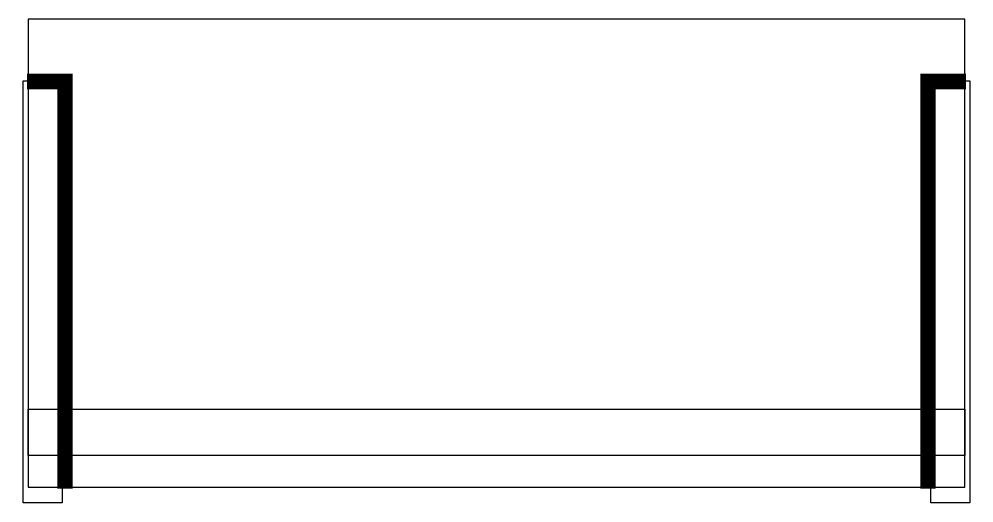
# Model space of a CAD drawing. Extents: x -0.1 to 15.1, y -0.2 to 7.5.
import ezdxf

# ---------------------------------------------------------------- set-up
doc = ezdxf.new("R2010")
doc.units = 0
for name, color, linetype in [('DadoBack', 6, 'CONTINUOUS'), ('PartCut', 1, 'CONTINUOUS'), ('RABBET2525', 6, 'CONTINUOUS')]:
    doc.layers.add(name, color=color, linetype=linetype)

msp = doc.modelspace()

# ---------------------------------------------------------------- linework, layer by layer
at = {"layer": 'DadoBack'}
for points in [[(-0.08, 6.51), (0.545, 6.51), (0.545, -0.25), (-0.08, -0.25)], [(15.08, -0.25), (14.455, -0.25), (14.455, 6.51), (15.08, 6.51)], [(15, 1.252), (15, 0.512), (0, 0.512), (0, 1.252)]]:
    msp.add_lwpolyline(points, close=True, dxfattribs=at)
at = {"layer": 'PartCut'}
msp.add_lwpolyline([(15, 0), (15, 7.5), (0, 7.5), (0, 0)], close=True, dxfattribs=at)
at = {"layer": 'RABBET2525', "const_width": 0.25}
for points in [[(0.59, -0.02), (0.59, 6.5), (-0.02, 6.5)], [(15.02, 6.5), (14.41, 6.5), (14.41, -0.02)]]:
    msp.add_lwpolyline(points, dxfattribs=at)

doc.saveas('drawing.dxf')
